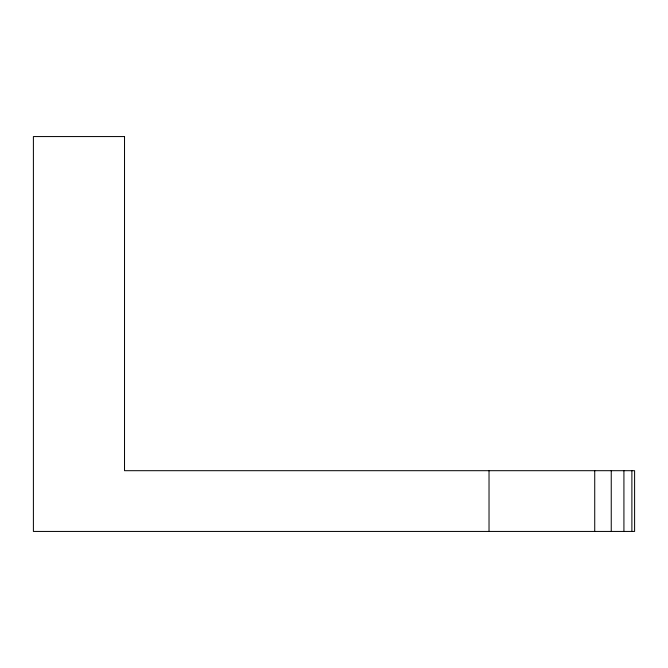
<?xml version="1.0" encoding="UTF-8"?>
<svg xmlns="http://www.w3.org/2000/svg" width="668" height="668" viewBox="0 0 668 668"><rect width="100%" height="100%" fill="white"/><g stroke="black" fill="none" stroke-linecap="round" stroke-linejoin="round"><path stroke-width="1" d="M631.886 470.69L631.886 531.436M623.92 470.69L623.92 531.436M611.245 470.69L611.245 531.436M594.729 470.69L594.729 531.436M489.026 470.69L489.026 531.436M124.524 136.564L33.4 136.564L33.4 531.436L634.6 531.436L634.6 470.69L124.524 470.69L124.524 136.564"/></g></svg>
